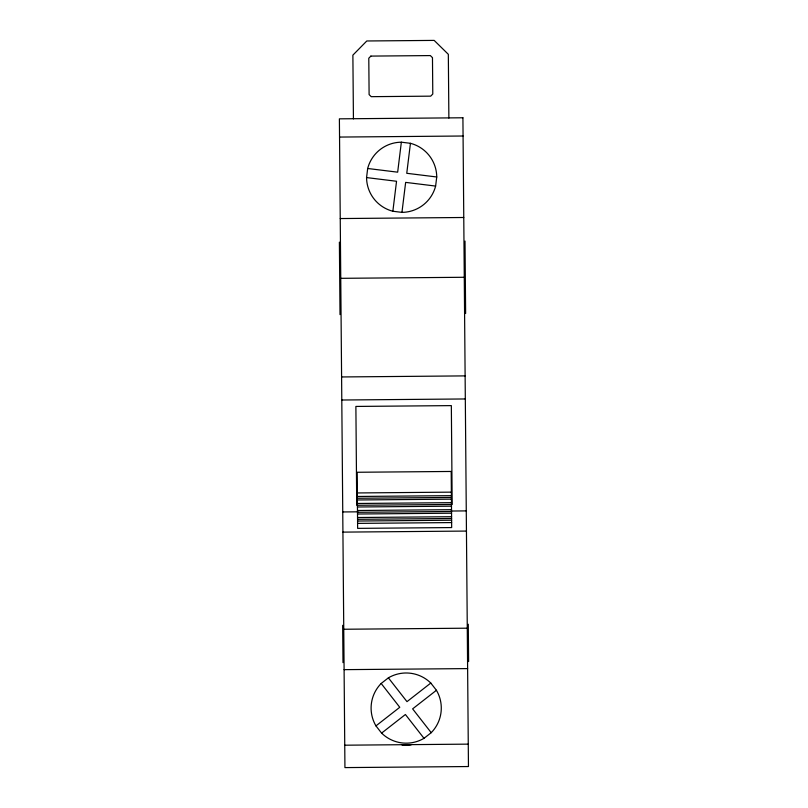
<?xml version="1.0" encoding="UTF-8"?>
<svg xmlns="http://www.w3.org/2000/svg" width="808" height="808" viewBox="0 0 808 808"><rect width="100%" height="100%" fill="white"/><g stroke="black" fill="none" stroke-linecap="round" stroke-linejoin="round"><path stroke-width="1.21" d="M366.559 177.578L367.68 168.488A35.087 35.087 0 0 1 401.354 142.188L410.444 143.309A35.087 35.087 0 0 1 436.744 176.982L435.623 186.072A35.087 35.087 0 0 1 401.95 212.373L392.86 211.252A35.087 35.087 0 0 1 366.559 177.578L396.546 181.265L392.86 211.252M401.354 142.188L397.667 172.175L367.68 168.488M401.95 212.373L405.646 182.386L435.623 186.072M410.444 143.309L406.757 173.296L436.744 176.982M381.174 683.477L388.385 677.841A35.087 35.087 0 0 1 430.795 683.053L436.431 690.274A35.087 35.087 0 0 1 431.219 732.684L423.998 738.32A35.087 35.087 0 0 1 381.598 733.109L375.952 725.887A35.087 35.087 0 0 1 381.174 683.477L399.768 707.293L375.952 725.887M430.795 683.053L406.99 701.647L388.385 677.841M381.598 733.109L405.404 714.504L423.998 738.32M436.431 690.274L412.625 708.869L431.219 732.684M339.542 137.067L463.065 136.007M340.239 218.554L463.762 217.493M340.754 278.326L464.277 277.275M341.602 376.952L465.115 375.892M341.794 400.011L465.317 398.96M357.328 492.951L451.369 492.143M357.358 496.466L451.399 495.658M357.378 498.253L451.419 497.455M357.389 499.97L451.43 499.162M357.419 503.475L451.46 502.677M357.439 505.273L451.48 504.475M357.449 506.99L451.49 506.182M357.479 510.494L451.521 509.696M342.754 511.949L357.873 511.828M451.147 511.03L466.277 510.898M357.489 512.292L451.541 511.494M357.51 514.009L451.551 513.201M357.54 517.514L451.581 516.716M357.55 519.312L451.601 518.504M357.57 521.029L451.611 520.221M357.591 523.392L451.632 522.584M342.925 532.119L466.448 531.068M343.754 629.25L467.276 628.19M344.097 669.65L467.62 668.6M344.743 745.198L468.266 744.138M465.014 241.067L465.63 313.524M468.286 624.241L468.61 661.56M448.874 118.079L448.329 54.318L434.169 40.4L366.802 40.976L352.884 55.136L353.429 118.897M452.177 504.475L451.339 405.616L355.884 406.434L356.732 505.293M339.39 242.137L340.017 314.605M342.673 625.311L342.996 662.631M370.882 56.095L368.791 58.216L369.104 94.576L371.226 96.667L430.694 96.152L432.785 94.031L432.472 57.671L430.351 55.58L370.882 56.095M411.272 744.623L406.515 745.289L401.748 744.703L411.272 744.623M462.913 117.776L339.39 118.837L344.935 767.6L468.458 766.54L462.913 117.776M451.197 471.458L357.156 472.266L357.631 528.371L451.672 527.574L451.197 471.458"/></g></svg>
